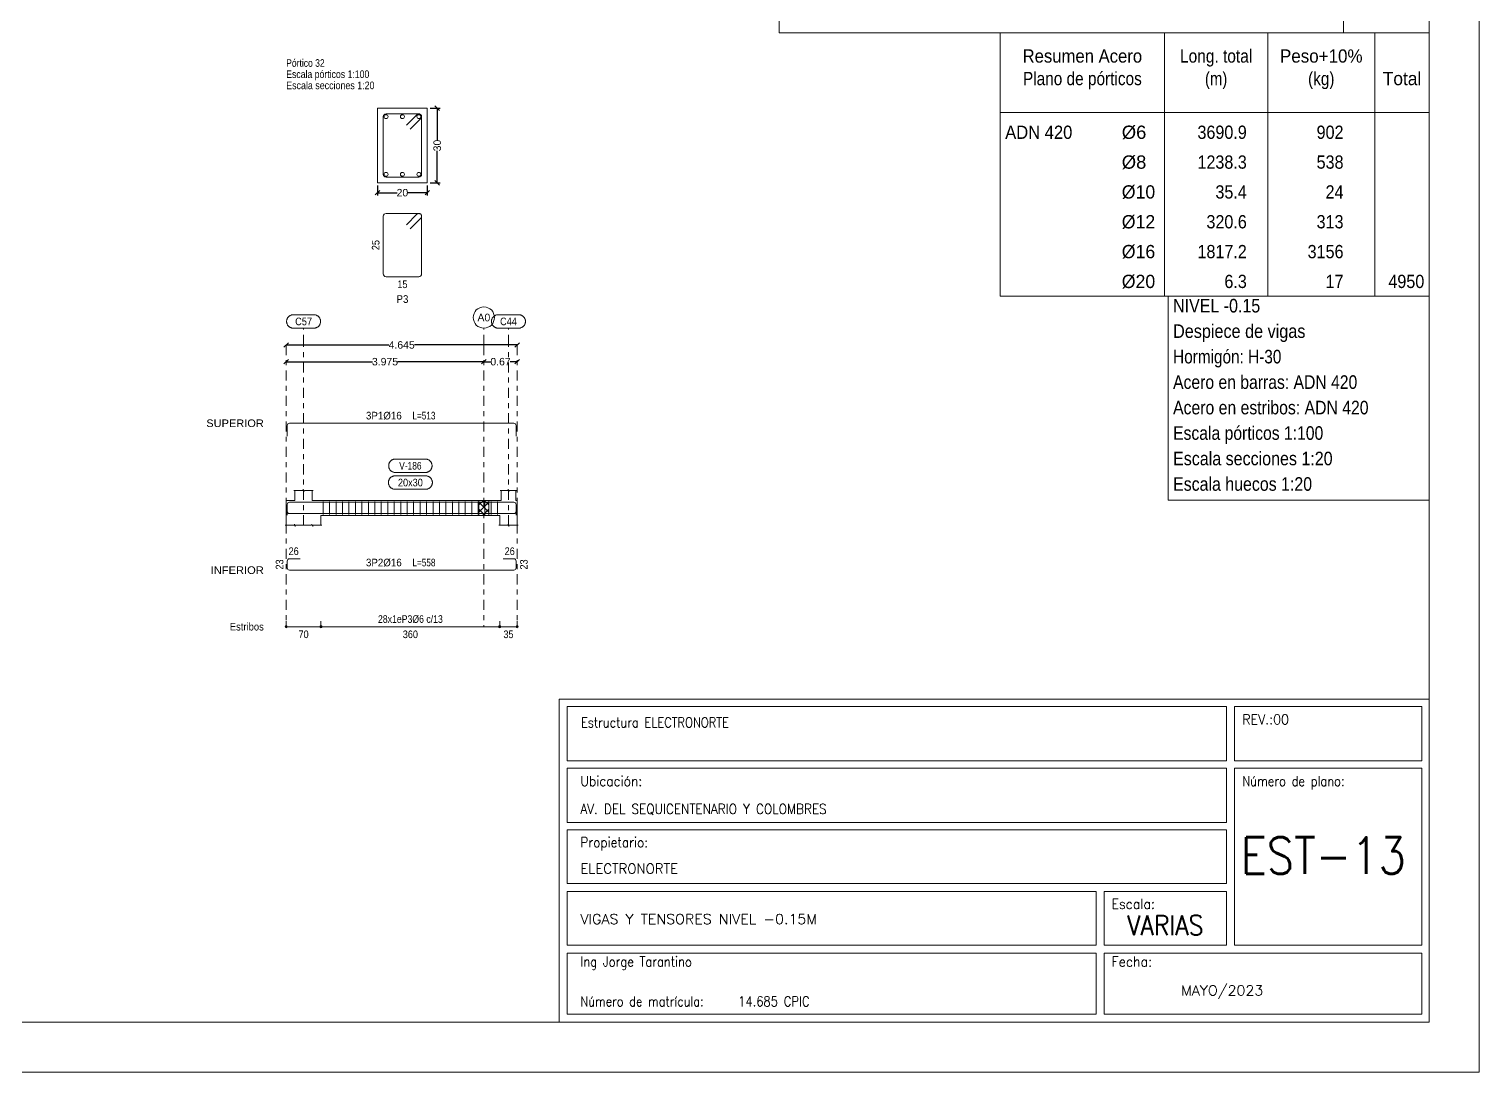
# Model space of a CAD drawing. Header units: millimetres. Extents: x 2 to 158, y -69 to 77.
# Drawn here: x 97.61 to 126.76, y -46.8 to -25.83 of the extents above; entities that cross this region are included whole.
import ezdxf
from ezdxf.enums import TextEntityAlignment as Align

# ---------------------------------------------------------------- set-up
doc = ezdxf.new("R2010")
doc.units = ezdxf.units.MM
doc.linetypes.add('CYPE_RAYAPUNTO', pattern=[0.4125, 0.2025, -0.105, 0, -0.105])
for name, color, linetype, lineweight in [('ALZ_ARM_LONG_ARM_TEXTOS', 3, 'Continuous', 9), ('ALZ_ARM_LONG_TXT_LONG', 3, 'Continuous', 9), ('ALZ_ARM_TRANS_TXT_EST', 3, 'Continuous', 9), ('ALZ_CONT_NUDOS', 122, 'Continuous', 9), ('ALZ_CONT_VIG_HORMIGON', 2, 'Continuous', 9), ('ALZ_COT_COT_ANCLAJES', 3, 'Continuous', 0), ('ALZ_COT_COT_EST', 3, 'Continuous', 0), ('ALZ_COT_COT_LIN_APOYOS', 2, 'CYPE_RAYAPUNTO', 0), ('ALZ_COT_LONGITUD_PROYECTADA', 122, 'Continuous', 0), ('ALZ_COT_TEXTOS_ESTRIBOS', 122, 'Continuous', 0), ('ALZ_REF_COT_LIN_AUX_COTA', 2, 'CYPE_RAYAPUNTO', 9), ('ALZ_REF_POSICIONES_ARMADURAS', 3, 'Continuous', 9), ('ALZ_REF_REF_ESCALA', 3, 'Continuous', 9), ('ALZ_REF_REF_NOMBRE', 3, 'Continuous', 9), ('ALZ_REF_REF_REFERENCIA', 3, 'Continuous', 9), ('ALZ_REF_REFERENCIA_PORTICO', 3, 'Continuous', 9), ('ALZ_REF_TEXTO_REF_NOMBRE', 3, 'Continuous', 9), ('ALZ_REF_TEXTO_REF_REFERENCIA', 3, 'Continuous', 9), ('ARM_LONGITUDINAL_Ø16', 212, 'Continuous', 9), ('ARM_TRANSVERSAL_Ø6', 151, 'Continuous', 9), ('CYPE', 7, 'Continuous', 0), ('RECUAD_LIMITES', 2, 'Continuous', 0), ('RECUAD_MARCO', 1, 'Continuous', 20), ('SEC_CONT_VIG_HORMIGON_SECCION', 2, 'Continuous', 9), ('SEC_COTAS_SEC_DIM_VIGA', 122, 'Continuous', 0), ('SEC_COTAS_TEXTOS_DESPIECE_ESTRIBADO', 122, 'Continuous', 0), ('SEC_REF_TXT_POSICIONES_ARM_ESTRIBOS', 1, 'Continuous', 9), ('TAB_COM_LINEAS', 1, 'Continuous', 9), ('TAB_COM_TEXTOS', 1, 'Continuous', 9), ('TABLAS', 1, 'Continuous', 9), ('TEXTO_TABLAS', 1, 'Continuous', 0)]:
    doc.layers.add(name, color=color, linetype=linetype, lineweight=lineweight)
doc.styles.add('CYPETXT', font='romans__.ttf', dxfattribs={"height": 0.2})
doc.styles.add('CYPETXT_0.225_romans', font='arial.ttf', dxfattribs={"height": 0.15})
doc.styles.add('CYPETXT_romans', font='arial.ttf', dxfattribs={"height": 0.2})
doc.dimstyles.new('cype_oblique', dxfattribs={"dimtxt": 0.18, "dimasz": 0.18, "dimexe": 0.05625, "dimexo": 0.05625, "dimgap": 0, "dimtad": 0, "dimdec": 4, "dimzin": 0, "dimdsep": 46, "dimtxsty": 'CYPETXT_0.225_romans', "dimblk": 'OBLIQUE', "dimtsz": 0.045, "dimcen": 0.09, "dimadec": 0, "dimazin": 0, "dimtfac": 1, "dimtdec": 4, "dimtofl": 0, "dimtmove": 2, "dimatfit": 3, "dimfxl": 1, "dimtolj": 1, "dimtzin": 0, "dimarcsym": 0})

# ---------------------------------------------------------------- blocks, each defined once
blk = doc.blocks.new('*D154')
at = {"layer": 'Defpoints', "color": 0, "transparency": 16777216}
for p in [(104.615, -28.922), (105.615, -28.922), (105.615, -29.121)]:
    blk.add_point(p, dxfattribs=at)
at = {"layer": 'SEC_COTAS_SEC_DIM_VIGA', "color": 0, "lineweight": -2, "transparency": 16777216}
for p, q in [((104.57, -29.166), (104.66, -29.076)), ((104.615, -28.978), (104.615, -29.177)), ((104.615, -29.121), (105.007, -29.121)), ((105.615, -29.121), (105.224, -29.121)), ((105.57, -29.166), (105.66, -29.076)), ((105.615, -28.978), (105.615, -29.177))]:
    blk.add_line(p, q, dxfattribs=at)
at = {"layer": 'SEC_COTAS_SEC_DIM_VIGA', "color": 0, "transparency": 16777216, "insert": (105.115, -29.121), "char_height": 0.15, "attachment_point": 5, "style": 'CYPETXT_0.225_romans'}
blk.add_mtext('\\A1;20', dxfattribs=at)
blk = doc.blocks.new('_OBLIQUE')
at = {"color": 0, "linetype": 'ByBlock', "lineweight": -2}
blk.add_line((-0.5, -0.5), (0.5, 0.5), dxfattribs=at)
blk = doc.blocks.new('*D155')
at = {"layer": 'Defpoints', "color": 0, "transparency": 16777216}
for p in [(105.615, -27.422), (105.815, -27.422), (105.615, -28.922)]:
    blk.add_point(p, dxfattribs=at)
at = {"layer": 'SEC_COTAS_SEC_DIM_VIGA', "color": 0, "lineweight": -2, "transparency": 16777216}
for p, q in [((105.86, -27.467), (105.77, -27.377)), ((105.672, -27.422), (105.871, -27.422)), ((105.815, -27.422), (105.815, -28.064)), ((105.815, -28.922), (105.815, -28.279)), ((105.672, -28.922), (105.871, -28.922)), ((105.86, -28.967), (105.77, -28.877))]:
    blk.add_line(p, q, dxfattribs=at)
at = {"layer": 'SEC_COTAS_SEC_DIM_VIGA', "color": 0, "transparency": 16777216, "insert": (105.815, -28.172), "char_height": 0.15, "attachment_point": 5, "rotation": 90, "style": 'CYPETXT_0.225_romans'}
blk.add_mtext('\\A1;30', dxfattribs=at)
blk = doc.blocks.new('*D156')
at = {"layer": 'ALZ_COT_LONGITUD_PROYECTADA', "color": 0, "lineweight": -2, "transparency": 16777216}
for p, q in [((102.733, -32.565), (102.823, -32.475)), ((102.778, -32.52), (104.512, -32.52)), ((106.753, -32.52), (105.019, -32.52)), ((106.708, -32.565), (106.798, -32.475))]:
    blk.add_line(p, q, dxfattribs=at)
at = {"layer": 'Defpoints', "color": 0, "transparency": 16777216}
for p in [(102.778, -32.52), (102.778, -32.52), (106.753, -32.52)]:
    blk.add_point(p, dxfattribs=at)
at = {"layer": 'ALZ_COT_LONGITUD_PROYECTADA', "color": 0, "transparency": 16777216, "insert": (104.765, -32.52), "char_height": 0.15, "attachment_point": 5, "style": 'CYPETXT_0.225_romans'}
blk.add_mtext('\\A1;3.975', dxfattribs=at)
blk = doc.blocks.new('*D157')
at = {"layer": 'ALZ_COT_LONGITUD_PROYECTADA', "color": 0, "lineweight": -2, "transparency": 16777216}
for p, q in [((106.708, -32.565), (106.798, -32.475)), ((106.753, -32.52), (106.893, -32.52)), ((107.423, -32.52), (107.283, -32.52)), ((107.378, -32.565), (107.468, -32.475))]:
    blk.add_line(p, q, dxfattribs=at)
at = {"layer": 'Defpoints', "color": 0, "transparency": 16777216}
for p in [(106.753, -32.52), (106.753, -32.52), (107.423, -32.52)]:
    blk.add_point(p, dxfattribs=at)
at = {"layer": 'ALZ_COT_LONGITUD_PROYECTADA', "color": 0, "transparency": 16777216, "insert": (107.088, -32.52), "char_height": 0.15, "attachment_point": 5, "style": 'CYPETXT_0.225_romans'}
blk.add_mtext('\\A1;0.67', dxfattribs=at)
blk = doc.blocks.new('*D158')
at = {"layer": 'ALZ_COT_LONGITUD_PROYECTADA', "color": 0, "lineweight": -2, "transparency": 16777216}
for p, q in [((102.733, -32.228), (102.823, -32.138)), ((102.778, -32.183), (104.844, -32.183)), ((107.423, -32.183), (105.357, -32.183)), ((107.378, -32.228), (107.468, -32.138))]:
    blk.add_line(p, q, dxfattribs=at)
at = {"layer": 'Defpoints', "color": 0, "transparency": 16777216}
for p in [(102.778, -32.183), (102.778, -32.183), (107.423, -32.183)]:
    blk.add_point(p, dxfattribs=at)
at = {"layer": 'ALZ_COT_LONGITUD_PROYECTADA', "color": 0, "transparency": 16777216, "insert": (105.1, -32.183), "char_height": 0.15, "attachment_point": 5, "style": 'CYPETXT_0.225_romans'}
blk.add_mtext('\\A1;4.645', dxfattribs=at)

msp = doc.modelspace()

# ---------------------------------------------------------------- linework, layer by layer
at = {"layer": 'ALZ_CONT_NUDOS'}
for p, q in [((102.95286, -35.31007), (102.95286, -35.11007)), ((103.30286, -35.31007), (103.30286, -35.11007)), ((107.09786, -35.31007), (107.09786, -35.11007)), ((107.39786, -35.31007), (107.39786, -35.11007)), ((102.77786, -35.31007), (102.95286, -35.31007)), ((103.47786, -35.31007), (103.30286, -35.31007)), ((107.07286, -35.31007), (107.09786, -35.31007)), ((107.42286, -35.31007), (107.39786, -35.31007)), ((102.77786, -35.61007), (102.77786, -35.81007)), ((103.47786, -35.61007), (103.47786, -35.81007)), ((107.07286, -35.61007), (107.07286, -35.81007)), ((107.42286, -35.61007), (107.42286, -35.81007))]:
    msp.add_line(p, q, dxfattribs=at)
at = {"layer": 'ALZ_CONT_NUDOS', "lineweight": 0}
for p, q in [((106.65286, -35.40149), (106.74428, -35.31007)), ((106.65286, -35.54291), (106.85286, -35.34291)), ((106.85286, -35.54291), (106.65286, -35.34291)), ((106.77859, -35.61007), (106.65286, -35.48433)), ((106.72712, -35.61007), (106.85286, -35.48433)), ((106.85286, -35.40149), (106.76144, -35.31007))]:
    msp.add_line(p, q, dxfattribs=at)
at = {"layer": 'ALZ_CONT_NUDOS'}
for points in [[(102.93286, -35.11007), (103.11286, -35.11007), (103.12036, -35.08507), (103.13536, -35.13507), (103.14286, -35.11007), (103.32286, -35.11007)], [(107.07786, -35.11007), (107.23286, -35.11007), (107.24036, -35.08507), (107.25536, -35.13507), (107.26286, -35.11007), (107.41786, -35.11007)], [(102.77786, -35.31007), (102.77786, -35.61007)], [(107.42286, -35.31007), (107.42286, -35.61007)], [(102.75786, -35.81007), (102.93786, -35.81007), (102.94536, -35.78507), (102.96036, -35.83507), (102.96786, -35.81007), (103.14786, -35.81007)], [(103.10786, -35.81007), (103.28786, -35.81007), (103.29536, -35.78507), (103.31036, -35.83507), (103.31786, -35.81007), (103.49786, -35.81007)], [(107.05286, -35.81007), (107.23286, -35.81007), (107.24036, -35.78507), (107.25536, -35.83507), (107.26286, -35.81007), (107.44286, -35.81007)]]:
    msp.add_lwpolyline(points, dxfattribs=at)
at = {"layer": 'ALZ_CONT_NUDOS', "lineweight": 0}
msp.add_lwpolyline([(106.65286, -35.31007), (106.65286, -35.61007), (106.85286, -35.61007), (106.85286, -35.31007), (106.65286, -35.31007)], close=True, dxfattribs=at)
at = {"layer": 'ALZ_CONT_VIG_HORMIGON'}
for p, q in [((103.47786, -35.31007), (106.75286, -35.31007)), ((106.75286, -35.31007), (107.07286, -35.31007)), ((103.47786, -35.61007), (106.75286, -35.61007)), ((106.75286, -35.61007), (107.07286, -35.61007))]:
    msp.add_line(p, q, dxfattribs=at)
at = {"layer": 'ALZ_COT_COT_EST'}
for p, q in [((102.77786, -37.84886), (102.77786, -37.73636)), ((103.47786, -37.84886), (103.47786, -37.73636)), ((107.07286, -37.84886), (107.07286, -37.73636))]:
    msp.add_line(p, q, dxfattribs=at)
for points in [[(102.77786, -37.84886), (103.47786, -37.84886), (103.47786, -37.73636)], [(103.47786, -37.84886), (107.07286, -37.84886), (107.07286, -37.73636)], [(107.07286, -37.84886), (107.42286, -37.84886), (107.42286, -37.73636)]]:
    msp.add_lwpolyline(points, dxfattribs=at)
for centre in [(102.77786, -37.84886), (103.47786, -37.84886), (103.47786, -37.84886), (107.07286, -37.84886), (107.07286, -37.84886), (107.42286, -37.84886)]:
    msp.add_circle(centre, 0.0225, dxfattribs=at)
at = {"layer": 'ALZ_COT_COT_LIN_APOYOS'}
for p, q in [((102.77786, -32.18257), (102.77786, -37.84886)), ((102.77786, -32.18257), (102.77786, -37.84886)), ((106.75286, -32.18257), (106.75286, -37.84886)), ((107.42286, -32.18257), (107.42286, -37.84886)), ((107.42286, -32.18257), (107.42286, -37.84886))]:
    msp.add_line(p, q, dxfattribs=at)
at = {"layer": 'ALZ_REF_COT_LIN_AUX_COTA'}
for p, q in [((103.12786, -32.18257), (103.12786, -31.84507)), ((106.75286, -32.18257), (106.75286, -31.84507)), ((107.24786, -32.18257), (107.24786, -31.84507)), ((103.12786, -35.81007), (103.12786, -32.18257)), ((107.24786, -35.81007), (107.24786, -32.18257))]:
    msp.add_line(p, q, dxfattribs=at)
at = {"layer": 'ALZ_REF_REF_NOMBRE'}
for points in [[(105.57686, -34.47757), (105.58588, -34.47787), (105.59485, -34.47877), (105.60375, -34.48027), (105.61252, -34.48237), (105.62114, -34.48504), (105.62956, -34.48828), (105.63774, -34.49208), (105.64566, -34.49641), (105.65326, -34.50127), (105.66052, -34.50662), (105.66741, -34.51245), (105.6739, -34.51872), (105.67995, -34.52541), (105.68554, -34.53249), (105.69065, -34.53993), (105.69525, -34.54769), (105.69932, -34.55574), (105.70284, -34.56405), (105.7058, -34.57257), (105.70818, -34.58127), (105.70998, -34.59011), (105.71118, -34.59906), (105.71178, -34.60806), (105.71178, -34.61708), (105.71118, -34.62608), (105.70998, -34.63502), (105.70818, -34.64386), (105.7058, -34.65257), (105.70284, -34.66109), (105.69932, -34.6694), (105.69525, -34.67745), (105.69065, -34.68521), (105.68554, -34.69265), (105.67995, -34.69973), (105.6739, -34.70642), (105.66741, -34.71269), (105.66052, -34.71852), (105.65326, -34.72387), (105.64566, -34.72872), (105.63774, -34.73306), (105.62956, -34.73686), (105.62114, -34.7401), (105.61252, -34.74277), (105.60375, -34.74486), (105.59485, -34.74636), (105.58588, -34.74727), (105.57686, -34.74757), (104.97386, -34.74757), (104.96484, -34.74727), (104.95586, -34.74636), (104.94697, -34.74486), (104.93819, -34.74277), (104.92958, -34.7401), (104.92116, -34.73686), (104.91297, -34.73306), (104.90506, -34.72872), (104.89746, -34.72387), (104.89019, -34.71852), (104.8833, -34.71269), (104.87682, -34.70642), (104.87077, -34.69973), (104.86517, -34.69265), (104.86007, -34.68521), (104.85547, -34.67745), (104.8514, -34.6694), (104.84788, -34.66109), (104.84492, -34.65257), (104.84254, -34.64386), (104.84074, -34.63502), (104.83954, -34.62608), (104.83893, -34.61708), (104.83893, -34.60806), (104.83954, -34.59906), (104.84074, -34.59011), (104.84254, -34.58127), (104.84492, -34.57257), (104.84788, -34.56405), (104.8514, -34.55574), (104.85547, -34.54769), (104.86007, -34.53993), (104.86517, -34.53249), (104.87077, -34.52541), (104.87682, -34.51872), (104.8833, -34.51245), (104.89019, -34.50662), (104.89746, -34.50127), (104.90506, -34.49641), (104.91297, -34.49208), (104.92116, -34.48828), (104.92958, -34.48504), (104.93819, -34.48237), (104.94697, -34.48027), (104.95586, -34.47877), (104.96484, -34.47787), (104.97386, -34.47757), (105.57686, -34.47757)], [(105.58248, -34.81507), (105.5915, -34.81537), (105.60048, -34.81627), (105.60937, -34.81777), (105.61815, -34.81987), (105.62677, -34.82254), (105.63519, -34.82578), (105.64337, -34.82958), (105.65128, -34.83391), (105.65889, -34.83877), (105.66615, -34.84412), (105.67304, -34.84995), (105.67952, -34.85622), (105.68558, -34.86291), (105.69117, -34.86999), (105.69627, -34.87743), (105.70087, -34.88519), (105.70494, -34.89324), (105.70846, -34.90155), (105.71142, -34.91007), (105.71381, -34.91877), (105.7156, -34.92761), (105.71681, -34.93656), (105.71741, -34.94556), (105.71741, -34.95458), (105.71681, -34.96358), (105.7156, -34.97252), (105.71381, -34.98136), (105.71142, -34.99007), (105.70846, -34.99859), (105.70494, -35.0069), (105.70087, -35.01495), (105.69627, -35.02271), (105.69117, -35.03015), (105.68558, -35.03723), (105.67952, -35.04392), (105.67304, -35.05019), (105.66615, -35.05602), (105.65889, -35.06137), (105.65128, -35.06622), (105.64337, -35.07056), (105.63519, -35.07436), (105.62677, -35.0776), (105.61815, -35.08027), (105.60937, -35.08236), (105.60048, -35.08386), (105.5915, -35.08477), (105.58248, -35.08507), (104.96823, -35.08507), (104.95922, -35.08477), (104.95024, -35.08386), (104.94134, -35.08236), (104.93257, -35.08027), (104.92395, -35.0776), (104.91553, -35.07436), (104.90735, -35.07056), (104.89944, -35.06622), (104.89183, -35.06137), (104.88457, -35.05602), (104.87768, -35.05019), (104.87119, -35.04392), (104.86514, -35.03723), (104.85955, -35.03015), (104.85444, -35.02271), (104.84985, -35.01495), (104.84578, -35.0069), (104.84225, -34.99859), (104.83929, -34.99007), (104.83691, -34.98136), (104.83511, -34.97252), (104.83391, -34.96358), (104.83331, -34.95458), (104.83331, -34.94556), (104.83391, -34.93656), (104.83511, -34.92761), (104.83691, -34.91877), (104.83929, -34.91007), (104.84225, -34.90155), (104.84578, -34.89324), (104.84985, -34.88519), (104.85444, -34.87743), (104.85955, -34.86999), (104.86514, -34.86291), (104.87119, -34.85622), (104.87768, -34.84995), (104.88457, -34.84412), (104.89183, -34.83877), (104.89944, -34.83391), (104.90735, -34.82958), (104.91553, -34.82578), (104.92395, -34.82254), (104.93257, -34.81987), (104.94134, -34.81777), (104.95024, -34.81627), (104.95922, -34.81537), (104.96823, -34.81507), (105.58248, -34.81507)]]:
    msp.add_lwpolyline(points, close=True, dxfattribs=at)
at = {"layer": 'ALZ_REF_REF_REFERENCIA'}
for points in [[(103.33486, -31.57507), (103.34388, -31.57537), (103.35285, -31.57627), (103.36175, -31.57777), (103.37052, -31.57987), (103.37914, -31.58254), (103.38756, -31.58578), (103.39574, -31.58958), (103.40366, -31.59391), (103.41126, -31.59877), (103.41852, -31.60412), (103.42541, -31.60995), (103.4319, -31.61622), (103.43795, -31.62291), (103.44354, -31.62999), (103.44865, -31.63743), (103.45325, -31.64519), (103.45732, -31.65324), (103.46084, -31.66155), (103.4638, -31.67007), (103.46618, -31.67877), (103.46798, -31.68761), (103.46918, -31.69656), (103.46978, -31.70556), (103.46978, -31.71458), (103.46918, -31.72358), (103.46798, -31.73252), (103.46618, -31.74136), (103.4638, -31.75007), (103.46084, -31.75859), (103.45732, -31.7669), (103.45325, -31.77495), (103.44865, -31.78271), (103.44354, -31.79015), (103.43795, -31.79723), (103.4319, -31.80392), (103.42541, -31.81019), (103.41852, -31.81602), (103.41126, -31.82137), (103.40366, -31.82622), (103.39574, -31.83056), (103.38756, -31.83436), (103.37914, -31.8376), (103.37052, -31.84027), (103.36175, -31.84236), (103.35285, -31.84386), (103.34388, -31.84477), (103.33486, -31.84507), (102.92086, -31.84507), (102.91184, -31.84477), (102.90286, -31.84386), (102.89397, -31.84236), (102.88519, -31.84027), (102.87658, -31.8376), (102.86816, -31.83436), (102.85997, -31.83056), (102.85206, -31.82622), (102.84446, -31.82137), (102.83719, -31.81602), (102.8303, -31.81019), (102.82382, -31.80392), (102.81777, -31.79723), (102.81217, -31.79015), (102.80707, -31.78271), (102.80247, -31.77495), (102.7984, -31.7669), (102.79488, -31.75859), (102.79192, -31.75007), (102.78954, -31.74136), (102.78774, -31.73252), (102.78654, -31.72358), (102.78593, -31.71458), (102.78593, -31.70556), (102.78654, -31.69656), (102.78774, -31.68761), (102.78954, -31.67877), (102.79192, -31.67007), (102.79488, -31.66155), (102.7984, -31.65324), (102.80247, -31.64519), (102.80707, -31.63743), (102.81217, -31.62999), (102.81777, -31.62291), (102.82382, -31.61622), (102.8303, -31.60995), (102.83719, -31.60412), (102.84446, -31.59877), (102.85206, -31.59391), (102.85997, -31.58958), (102.86816, -31.58578), (102.87658, -31.58254), (102.88519, -31.57987), (102.89397, -31.57777), (102.90286, -31.57627), (102.91184, -31.57537), (102.92086, -31.57507), (103.33486, -31.57507)], [(107.45486, -31.57507), (107.46388, -31.57537), (107.47285, -31.57627), (107.48175, -31.57777), (107.49052, -31.57987), (107.49914, -31.58254), (107.50756, -31.58578), (107.51574, -31.58958), (107.52366, -31.59391), (107.53126, -31.59877), (107.53852, -31.60412), (107.54541, -31.60995), (107.5519, -31.61622), (107.55795, -31.62291), (107.56354, -31.62999), (107.56865, -31.63743), (107.57325, -31.64519), (107.57732, -31.65324), (107.58084, -31.66155), (107.5838, -31.67007), (107.58618, -31.67877), (107.58798, -31.68761), (107.58918, -31.69656), (107.58978, -31.70556), (107.58978, -31.71458), (107.58918, -31.72358), (107.58798, -31.73252), (107.58618, -31.74136), (107.5838, -31.75007), (107.58084, -31.75859), (107.57732, -31.7669), (107.57325, -31.77495), (107.56865, -31.78271), (107.56354, -31.79015), (107.55795, -31.79723), (107.5519, -31.80392), (107.54541, -31.81019), (107.53852, -31.81602), (107.53126, -31.82137), (107.52366, -31.82622), (107.51574, -31.83056), (107.50756, -31.83436), (107.49914, -31.8376), (107.49052, -31.84027), (107.48175, -31.84236), (107.47285, -31.84386), (107.46388, -31.84477), (107.45486, -31.84507), (107.04086, -31.84507), (107.03184, -31.84477), (107.02286, -31.84386), (107.01397, -31.84236), (107.00519, -31.84027), (106.99658, -31.8376), (106.98816, -31.83436), (106.97997, -31.83056), (106.97206, -31.82622), (106.96446, -31.82137), (106.95719, -31.81602), (106.9503, -31.81019), (106.94382, -31.80392), (106.93777, -31.79723), (106.93217, -31.79015), (106.92707, -31.78271), (106.92247, -31.77495), (106.9184, -31.7669), (106.91488, -31.75859), (106.91192, -31.75007), (106.90954, -31.74136), (106.90774, -31.73252), (106.90654, -31.72358), (106.90593, -31.71458), (106.90593, -31.70556), (106.90654, -31.69656), (106.90774, -31.68761), (106.90954, -31.67877), (106.91192, -31.67007), (106.91488, -31.66155), (106.9184, -31.65324), (106.92247, -31.64519), (106.92707, -31.63743), (106.93217, -31.62999), (106.93777, -31.62291), (106.94382, -31.61622), (106.9503, -31.60995), (106.95719, -31.60412), (106.96446, -31.59877), (106.97206, -31.59391), (106.97997, -31.58958), (106.98816, -31.58578), (106.99658, -31.58254), (107.00519, -31.57987), (107.01397, -31.57777), (107.02286, -31.57627), (107.03184, -31.57537), (107.04086, -31.57507), (107.45486, -31.57507)]]:
    msp.add_lwpolyline(points, close=True, dxfattribs=at)
msp.add_circle((106.75286, -31.63107), 0.214, dxfattribs=at)
at = {"layer": 'ARM_LONGITUDINAL_Ø16'}
for points in [[(107.40286, -34.01757), (107.40286, -33.80557), (107.3992, -33.7872), (107.3888, -33.77163), (107.37323, -33.76122), (107.35486, -33.75757), (102.84586, -33.75757), (102.82749, -33.76122), (102.81192, -33.77163), (102.80151, -33.7872), (102.79786, -33.80557), (102.79786, -34.01757)], [(107.40286, -35.60607), (107.40286, -35.39407), (107.3992, -35.3757), (107.3888, -35.36013), (107.37323, -35.34972), (107.35486, -35.34607), (102.84586, -35.34607), (102.82749, -35.34972), (102.81192, -35.36013), (102.80151, -35.3757), (102.79786, -35.39407), (102.79786, -35.60607)], [(107.14286, -35.34607), (107.35486, -35.34607), (107.37323, -35.34972), (107.3888, -35.36013), (107.3992, -35.3757), (107.40286, -35.39407), (107.40286, -35.52607), (107.3992, -35.54444), (107.3888, -35.56001), (107.37323, -35.57042), (107.35486, -35.57407), (102.84586, -35.57407), (102.82749, -35.57042), (102.81192, -35.56001), (102.80151, -35.54444), (102.79786, -35.52607), (102.79786, -35.39407), (102.80151, -35.3757), (102.81192, -35.36013), (102.82749, -35.34972), (102.84586, -35.34607), (103.05786, -35.34607)], [(107.14286, -36.48386), (107.35486, -36.48386), (107.37323, -36.48752), (107.3888, -36.49792), (107.3992, -36.51349), (107.40286, -36.53186), (107.40286, -36.66386), (107.3992, -36.68223), (107.3888, -36.6978), (107.37323, -36.70821), (107.35486, -36.71186), (102.84586, -36.71186), (102.82749, -36.70821), (102.81192, -36.6978), (102.80151, -36.68223), (102.79786, -36.66386), (102.79786, -36.53186), (102.80151, -36.51349), (102.81192, -36.49792), (102.82749, -36.48752), (102.84586, -36.48386), (103.05786, -36.48386)]]:
    msp.add_lwpolyline(points, dxfattribs=at)
for centre in [(104.78536, -27.59156), (105.11536, -27.59156), (105.44536, -27.59156), (104.78536, -28.75156), (105.11536, -28.75156), (105.44536, -28.75156)]:
    msp.add_circle(centre, 0.04, dxfattribs=at)
at = {"layer": 'ARM_TRANSVERSAL_Ø6'}
for p, q in [((103.52036, -35.33007), (103.52036, -35.59007)), ((103.65036, -35.33007), (103.65036, -35.59007)), ((103.78036, -35.33007), (103.78036, -35.59007)), ((103.91036, -35.33007), (103.91036, -35.59007)), ((104.04036, -35.33007), (104.04036, -35.59007)), ((104.17036, -35.33007), (104.17036, -35.59007)), ((104.30036, -35.33007), (104.30036, -35.59007)), ((104.43036, -35.33007), (104.43036, -35.59007)), ((104.56036, -35.33007), (104.56036, -35.59007)), ((104.69036, -35.33007), (104.69036, -35.59007)), ((104.82036, -35.33007), (104.82036, -35.59007)), ((104.95036, -35.33007), (104.95036, -35.59007)), ((105.08036, -35.33007), (105.08036, -35.59007)), ((105.21036, -35.33007), (105.21036, -35.59007)), ((105.34036, -35.33007), (105.34036, -35.59007)), ((105.47036, -35.33007), (105.47036, -35.59007)), ((105.60036, -35.33007), (105.60036, -35.59007)), ((105.73036, -35.33007), (105.73036, -35.59007)), ((105.86036, -35.33007), (105.86036, -35.59007)), ((105.99036, -35.33007), (105.99036, -35.59007)), ((106.12036, -35.33007), (106.12036, -35.59007)), ((106.25036, -35.33007), (106.25036, -35.59007)), ((106.38036, -35.33007), (106.38036, -35.59007)), ((106.51036, -35.33007), (106.51036, -35.59007)), ((106.64036, -35.33007), (106.64036, -35.59007)), ((106.77036, -35.33007), (106.77036, -35.59007)), ((106.90036, -35.33007), (106.90036, -35.59007)), ((107.03036, -35.33007), (107.03036, -35.59007))]:
    msp.add_line(p, q, dxfattribs=at)
for points in [[(105.27212, -27.84258), (105.48425, -27.63045), (105.49109, -27.62212), (105.49617, -27.61261), (105.4993, -27.60229), (105.50036, -27.59156), (105.4993, -27.58083), (105.49617, -27.57051), (105.49109, -27.56101), (105.48425, -27.55267), (105.47591, -27.54583), (105.46641, -27.54075), (105.45609, -27.53762), (105.44536, -27.53656), (104.78536, -27.53656), (104.76431, -27.54075), (104.74647, -27.55267), (104.73455, -27.57051), (104.73036, -27.59156), (104.73036, -28.75156), (104.73455, -28.77261), (104.74647, -28.79045), (104.76431, -28.80238), (104.78536, -28.80656), (105.44536, -28.80656), (105.46641, -28.80238), (105.48425, -28.79045), (105.49617, -28.77261), (105.50036, -28.75156), (105.50036, -27.59156), (105.4993, -27.58083), (105.49617, -27.57051), (105.49109, -27.56101), (105.48425, -27.55267), (105.47591, -27.54583), (105.46641, -27.54075), (105.45609, -27.53762), (105.44536, -27.53656), (105.43463, -27.53762), (105.42431, -27.54075), (105.4148, -27.54583), (105.40647, -27.55267), (105.19434, -27.7648)], [(105.27212, -29.84558), (105.48425, -29.63345), (105.49109, -29.62512), (105.49617, -29.61561), (105.4993, -29.60529), (105.50036, -29.59456), (105.4993, -29.58383), (105.49617, -29.57351), (105.49109, -29.56401), (105.48425, -29.55567), (105.47591, -29.54883), (105.46641, -29.54375), (105.45609, -29.54062), (105.44536, -29.53956), (104.78536, -29.53956), (104.76431, -29.54375), (104.74647, -29.55567), (104.73455, -29.57351), (104.73036, -29.59456), (104.73036, -30.75456), (104.73455, -30.77561), (104.74647, -30.79345), (104.76431, -30.80538), (104.78536, -30.80956), (105.44536, -30.80956), (105.46641, -30.80538), (105.48425, -30.79345), (105.49617, -30.77561), (105.50036, -30.75456), (105.50036, -29.59456), (105.4993, -29.58383), (105.49617, -29.57351), (105.49109, -29.56401), (105.48425, -29.55567), (105.47591, -29.54883), (105.46641, -29.54375), (105.45609, -29.54062), (105.44536, -29.53956), (105.43463, -29.54062), (105.42431, -29.54375), (105.4148, -29.54883), (105.40647, -29.55567), (105.19434, -29.7678)]]:
    msp.add_lwpolyline(points, dxfattribs=at)
at = {"layer": 'CYPE', "color": 1}
for points in [[(108.26494, -45.80496), (125.76494, -45.80496), (125.76494, -39.30496), (108.26494, -39.30496), (108.26494, -45.80496)], [(108.42494, -40.54496), (121.68494, -40.54496), (121.68494, -39.45496), (108.42494, -39.45496), (108.42494, -40.54496)], [(121.84494, -40.54496), (125.61494, -40.54496), (125.61494, -39.45496), (121.84494, -39.45496), (121.84494, -40.54496)], [(108.42494, -41.78496), (121.68494, -41.78496), (121.68494, -40.69496), (108.42494, -40.69496), (108.42494, -41.78496)], [(121.84494, -44.25496), (125.61494, -44.25496), (125.61494, -40.69496), (121.84494, -40.69496), (121.84494, -44.25496)], [(108.42494, -43.01496), (121.68494, -43.01496), (121.68494, -41.93496), (108.42494, -41.93496), (108.42494, -43.01496)], [(108.42494, -44.25496), (119.06494, -44.25496), (119.06494, -43.17496), (108.42494, -43.17496), (108.42494, -44.25496)], [(119.22494, -44.25496), (121.68494, -44.25496), (121.68494, -43.17496), (119.22494, -43.17496), (119.22494, -44.25496)], [(108.42494, -45.64496), (119.06494, -45.64496), (119.06494, -44.41496), (108.42494, -44.41496), (108.42494, -45.64496)], [(119.22494, -45.64496), (125.61494, -45.64496), (125.61494, -44.41496), (119.22494, -44.41496), (119.22494, -45.64496)]]:
    msp.add_lwpolyline(points, close=True, dxfattribs=at)
at = {"layer": 'RECUAD_LIMITES'}
msp.add_lwpolyline([(67.36494, -46.80496), (126.76494, -46.80496), (126.76494, -4.80496), (67.36494, -4.80496), (67.36494, -46.80496)], close=True, dxfattribs=at)
at = {"layer": 'RECUAD_MARCO'}
msp.add_lwpolyline([(69.86494, -45.80496), (125.76494, -45.80496), (125.76494, -5.80496), (69.86494, -5.80496), (69.86494, -45.80496)], close=True, dxfattribs=at)
at = {"layer": 'SEC_CONT_VIG_HORMIGON_SECCION'}
msp.add_lwpolyline([(105.61536, -27.42156), (104.61536, -27.42156), (104.61536, -28.92156), (105.61536, -28.92156), (105.61536, -27.42156)], close=True, dxfattribs=at)
at = {"layer": 'TAB_COM_TEXTOS', "lineweight": 5}
for p, q in [((120.51137, -31.20496), (125.76494, -31.20496)), ((120.51137, -31.20496), (120.51137, -35.30283)), ((125.76494, -31.20496), (125.76494, -35.30283)), ((120.51137, -35.30283), (125.76494, -35.30283))]:
    msp.add_line(p, q, dxfattribs=at)
at = {"layer": 'TABLAS'}
for p, q in [((112.68894, -25.90496), (112.68894, -25.37496)), ((124.03694, -25.90496), (124.03694, -25.37496)), ((125.76494, -25.90496), (125.76494, -25.37496)), ((112.68894, -25.90496), (125.76494, -25.90496)), ((120.44094, -31.20496), (120.44094, -25.90496)), ((122.51694, -31.20496), (122.51694, -25.90496)), ((124.66894, -31.20496), (124.66894, -25.90496)), ((117.13694, -27.50496), (125.76494, -27.50496))]:
    msp.add_line(p, q, dxfattribs=at)
msp.add_lwpolyline([(117.13694, -31.20496), (125.76494, -31.20496), (125.76494, -25.90496), (117.13694, -25.90496), (117.13694, -31.20496)], close=True, dxfattribs=at)

# ---------------------------------------------------------------- texts
at = {"layer": 'ALZ_ARM_LONG_ARM_TEXTOS', "style": 'CYPETXT_romans', "width": 0.914795}
for s, p in [('3P1%%c16', (104.74161, -33.6809)), ('3P2%%c16', (104.74161, -36.63519))]:
    msp.add_text(s, height=0.153333, dxfattribs=at).set_placement(p, align=Align.CENTER)
at = {"layer": 'ALZ_ARM_LONG_TXT_LONG', "style": 'CYPETXT_romans', "width": 0.768527}
for s, p in [(' L=513', (105.52548, -33.6809)), (' L=558', (105.52548, -36.63519))]:
    msp.add_text(s, height=0.153333, dxfattribs=at).set_placement(p, align=Align.CENTER)
at = {"layer": 'ALZ_ARM_TRANS_TXT_EST', "style": 'CYPETXT_romans', "width": 0.816977}
msp.add_text('28x1eP3%%c6 c/13', height=0.1533333, dxfattribs=at).set_placement((105.27536, -37.77219), align=Align.CENTER)
at = {"layer": 'ALZ_COT_COT_ANCLAJES', "style": 'CYPETXT_romans', "width": 0.853312}
for p in [(102.92786, -36.40719), (107.27286, -36.40719)]:
    msp.add_text('26', height=0.153333, dxfattribs=at).set_placement(p, align=Align.CENTER)
msp.add_text('23', height=0.153333, rotation=90, dxfattribs=at).set_placement((102.72119, -36.59786), align=Align.CENTER)
msp.add_text('23', height=0.153333, rotation=90, dxfattribs=at).set_placement((107.47953, -36.59786), align=Align.TOP_CENTER)
at = {"layer": 'ALZ_COT_TEXTOS_ESTRIBOS', "style": 'CYPETXT_romans', "width": 0.853312}
for s, p in [('70', (103.12786, -37.92553)), ('360', (105.27536, -37.92553)), ('35', (107.24786, -37.92553))]:
    msp.add_text(s, height=0.153333, dxfattribs=at).set_placement(p, align=Align.TOP_CENTER)
at = {"layer": 'ALZ_REF_POSICIONES_ARMADURAS', "style": 'CYPETXT_romans'}
for s, width, p in [('SUPERIOR', 1.034154, (102.32786, -33.75757)), ('INFERIOR', 1.044547, (102.32786, -36.71186)), ('Estribos', 0.883853, (102.32786, -37.84886))]:
    msp.add_text(s, height=0.153333, dxfattribs=dict(at, width=width)).set_placement(p, align=Align.MIDDLE_RIGHT)
at = {"layer": 'ALZ_REF_REF_ESCALA', "style": 'CYPETXT_romans'}
for s, width, p in [('Escala pórticos 1:100', 0.816209, (102.77786, -26.73756)), ('Escala secciones 1:20', 0.833432, (102.77786, -26.96256))]:
    msp.add_text(s, height=0.1533333, dxfattribs=dict(at, width=width)).set_placement(p, align=Align.MIDDLE_LEFT)
at = {"layer": 'ALZ_REF_REFERENCIA_PORTICO', "style": 'CYPETXT_romans', "width": 0.802493}
msp.add_text('Pórtico 32', height=0.153333, dxfattribs=at).set_placement((102.77786, -26.51256), align=Align.MIDDLE_LEFT)
at = {"layer": 'ALZ_REF_TEXTO_REF_NOMBRE', "style": 'CYPETXT_romans'}
for s, width, p in [('V-186', 0.78605, (105.27536, -34.61257)), ('20x30', 0.857077, (105.27536, -34.95007))]:
    msp.add_text(s, height=0.153333, dxfattribs=dict(at, width=width)).set_placement(p, align=Align.MIDDLE_CENTER)
at = {"layer": 'ALZ_REF_TEXTO_REF_REFERENCIA', "style": 'CYPETXT_romans'}
for s, width, p in [('C57', 0.864, (103.12786, -31.71007)), ('A0', 0.985203, (106.75286, -31.63107)), ('C44', 0.864, (107.24786, -31.71007))]:
    msp.add_text(s, height=0.153333, dxfattribs=dict(at, width=width)).set_placement(p, align=Align.MIDDLE_CENTER)
at = {"layer": 'CYPE', "color": 4, "style": 'CYPETXT'}
for s, width, p in [('REV.:00', 0.927655, (122.00494, -39.81496)), ('Ubicación:', 0.90604, (108.69494, -41.05496)), ('Número de plano:', 0.844847, (122.00494, -41.05496)), ('Propietario:', 0.885908, (108.69494, -42.28496)), ('Escala:', 0.925891, (119.37494, -43.52496)), ('Fecha:', 0.933698, (119.37494, -44.68496)), ('Número de matrícula:', 0.83516, (108.69494, -45.48496))]:
    msp.add_text(s, height=0.2, dxfattribs=dict(at, width=width)).set_placement(p)
at = {"layer": 'CYPE', "color": 5, "style": 'CYPETXT'}
for s, width, p in [('Estructura ELECTRONORTE', 0.842437, (108.70494, -39.87496)), ('AV. DEL SEQUICENTENARIO Y COLOMBRES', 0.887423, (108.69494, -41.61496)), ('ELECTRONORTE', 0.974409, (108.69494, -42.81496)), ('VIGAS Y TENSORES NIVEL -0.15M', 1.047361, (108.69494, -43.82933)), ('Ing Jorge Tarantino', 0.851105, (108.69494, -44.68496)), ('MAYO/2023', 1.047361, (120.77494, -45.26496)), ('14.685 CPIC', 0.851936, (111.86494, -45.48496))]:
    msp.add_text(s, height=0.2, dxfattribs=dict(at, width=width)).set_placement(p)
for s, height, width, p in [('EST-13', 0.733333, 0.872274, (123.63494, -42.81829)), ('VARIAS', 0.4, 0.869965, (120.45494, -44.05496))]:
    msp.add_text(s, height=height, dxfattribs=dict(at, width=width)).set_placement(p, align=Align.CENTER)
at = {"layer": 'SEC_COTAS_TEXTOS_DESPIECE_ESTRIBADO', "style": 'CYPETXT_romans', "width": 0.853312}
msp.add_text('25', height=0.153333, rotation=90, dxfattribs=at).set_placement((104.65369, -30.17456), align=Align.CENTER)
msp.add_text('15', height=0.153333, dxfattribs=at).set_placement((105.11536, -30.88623), align=Align.TOP_CENTER)
at = {"layer": 'SEC_REF_TXT_POSICIONES_ARM_ESTRIBOS', "style": 'CYPETXT_romans', "width": 0.914795}
msp.add_text('P3', height=0.153333, dxfattribs=at).set_placement((105.11536, -31.25956), align=Align.MIDDLE_CENTER)
at = {"layer": 'TAB_COM_LINEAS', "style": 'CYPETXT_romans'}
for s, width, p in [('NIVEL -0.15', 0.842426, (120.61297, -31.52973)), ('Despiece de vigas', 0.852948, (120.61297, -32.04196)), ('Hormigón: H-30', 0.808194, (120.61297, -32.55419)), ('Acero en barras: ADN 420', 0.827218, (120.61297, -33.06643)), ('Acero en estribos: ADN 420', 0.830636, (120.61297, -33.57866)), ('Escala pórticos 1:100', 0.82738, (120.61297, -34.09089)), ('Escala secciones 1:20', 0.844437, (120.61297, -34.60313)), ('Escala huecos 1:20', 0.838794, (120.61297, -35.11536))]:
    msp.add_text(s, height=0.2733333, dxfattribs=dict(at, width=width)).set_placement(p)
at = {"layer": 'TEXTO_TABLAS', "style": 'CYPETXT_romans'}
for s, height, width, p in [('Resumen Acero', 0.2666667, 0.899775, (118.78894, -26.37163)), ('Long. total', 0.2666667, 0.834718, (121.47894, -26.37163)), ('Peso+10%', 0.266667, 0.916489, (123.59294, -26.37163)), ('Plano de pórticos', 0.2666667, 0.830361, (118.78894, -26.82496)), ('(m)', 0.266667, 0.805297, (121.47894, -26.82496)), ('(kg)', 0.266667, 0.827954, (123.59294, -26.82496)), ('Total', 0.266667, 0.935673, (125.21694, -26.82496))]:
    msp.add_text(s, height=height, dxfattribs=dict(at, width=width)).set_placement(p, align=Align.MIDDLE_CENTER)
for s, width, p in [('ADN 420', 0.893197, (117.23694, -27.90496)), ('%%c6', 0.99505, (119.58094, -27.90496)), ('%%c8', 0.99505, (119.58094, -28.50496)), ('%%c10', 0.955414, (119.58094, -29.10496)), ('%%c12', 0.955414, (119.58094, -29.70496)), ('%%c16', 0.955414, (119.58094, -30.30496)), ('%%c20', 0.955414, (119.58094, -30.90496))]:
    msp.add_text(s, height=0.266667, dxfattribs=dict(at, width=width)).set_placement(p, align=Align.MIDDLE_LEFT)
for s, width, p in [('3690.9', 0.870384, (122.09494, -27.90496)), ('902', 0.872274, (124.04094, -27.90496)), ('1238.3', 0.870384, (122.09494, -28.50496)), ('538', 0.872274, (124.04094, -28.50496)), ('35.4', 0.869308, (122.09494, -29.10496)), ('24', 0.872274, (124.04094, -29.10496)), ('320.6', 0.869965, (122.09494, -29.70496)), ('313', 0.872274, (124.04094, -29.70496)), ('1817.2', 0.870384, (122.09494, -30.30496)), ('3156', 0.872274, (124.04094, -30.30496)), ('6.3', 0.868127, (122.09494, -30.90496)), ('17', 0.872274, (124.04094, -30.90496)), ('4950', 0.872274, (125.66494, -30.90496))]:
    msp.add_text(s, height=0.266667, dxfattribs=dict(at, width=width)).set_placement(p, align=Align.MIDDLE_RIGHT)

# ---------------------------------------------------------------- dimensions: what is measured, and where the dimension line sits
at = {"layer": 'ALZ_COT_LONGITUD_PROYECTADA'}
for p1, p2, text, picture, middle in [((107.42286, -32.18257), (102.77786, -32.18257), '4.645', '*D158', (105.10036, -32.18257)), ((106.75286, -32.52007), (102.77786, -32.52007), '3.975', '*D156', (104.76536, -32.52007)), ((107.42286, -32.52007), (106.75286, -32.52007), '0.67', '*D157', (107.08786, -32.52007))]:
    dim = msp.add_aligned_dim(p1=p1, p2=p2, distance=0, text=text, dimstyle='cype_oblique', override={"dimexe": 0, "dimexo": 0}, dxfattribs=at)
    dim.commit()
    dim.dimension.update_dxf_attribs({"geometry": picture, "text_midpoint": middle})
at = {"layer": 'SEC_COTAS_SEC_DIM_VIGA'}
for p1, p2, text, picture, middle in [((105.61536, -28.92156), (105.61536, -27.42156), '30', '*D155', (105.81486, -28.17156)), ((104.61536, -28.92156), (105.61536, -28.92156), '20', '*D154', (105.11536, -29.12106))]:
    dim = msp.add_aligned_dim(p1=p1, p2=p2, distance=-0.1995, text=text, dimstyle='cype_oblique', dxfattribs=at)
    dim.commit()
    dim.dimension.update_dxf_attribs({"geometry": picture, "text_midpoint": middle})

doc.saveas('drawing.dxf')
